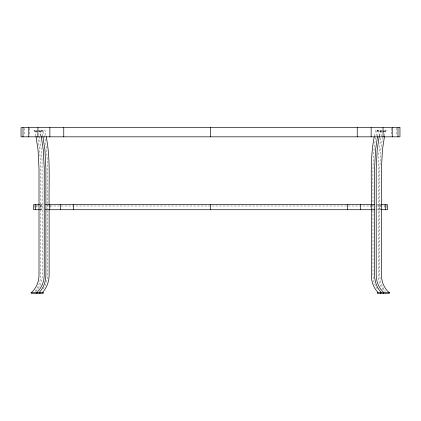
<?xml version="1.0" encoding="UTF-8"?>
<svg xmlns="http://www.w3.org/2000/svg" width="421" height="421" viewBox="0 0 421 421"><rect width="100%" height="100%" fill="white"/><g stroke="black" fill="none" stroke-linecap="round" stroke-linejoin="round"><path stroke-width="0.32" stroke-dasharray="2.1 1.58" d="M374.395 136.004L375.479 130.336L386.325 130.336L386.257 131.199L377.027 131.015L386.257 131.199M377.774 131.199L377.848 130.336M377.648 136.004L378.732 130.336M379.347 135.883L380.279 131.015L381.026 131.199L381.094 130.336M379.626 136.004L380.705 130.336M382.257 131.015C379.579 143.408 378.195 156.065 378.2 168.747L378.2 275.076C378.263 281.039 380.352 287.122 384.626 291.374M382.636 137.262L380.773 149.797L379.81 168.721L379.81 275.15C379.858 280.923 381.726 286.685 385.326 291.232M383.599 132.226L383.957 130.336M384.578 135.883L385.562 130.336M35.138 291.232C38.737 286.685 40.6 280.923 40.653 275.15L40.653 168.721L39.69 149.797L37.827 137.262M43.121 288.922C46.063 284.954 47.415 279.981 47.489 275.076L47.489 209.442M35.838 291.374C40.111 287.122 42.2 281.039 42.263 275.076L42.042 159.364L41.311 150.023L38.9 134.667M34.206 131.199L43.431 131.015L34.206 131.199L34.138 130.336L44.984 130.336L46.068 136.004M39.984 204.664L43.816 204.664M376.574 204.664L380.431 204.664M36.474 205.99L43.673 205.99M46.889 205.99L49.468 205.99M50.11 205.99L370.89 205.99M371.532 205.99L373.464 205.99M376.684 205.99L384.526 205.99M39.984 209.716L43.816 209.716M376.574 209.716L380.431 209.716M377.342 288.922C374.395 284.954 373.048 279.981 372.969 275.076L372.969 209.442M42.684 131.199L42.616 130.336M41.732 130.336L42.816 136.004M41.111 135.883L40.184 131.015L39.437 131.199L39.363 130.336M39.753 130.336L40.837 136.004M36.501 130.336L37.343 134.741M35.885 135.883L34.901 130.336M396.819 128.289L396.819 135.509M391.183 128.289L391.183 135.509M386.32 205.295L386.32 209.084M384.526 205.295L384.526 209.084M380.237 204.664L380.237 209.716M379.263 204.664L379.263 209.716M377.079 130.336L377.079 130.736C371.464 154.596 373.174 179.262 372.969 203.532M372.969 204.19L372.969 208.784M370.89 205.295L370.89 209.084M50.11 205.295L50.11 209.084M47.489 203.532C47.289 179.262 48.999 154.596 43.379 130.736L43.379 130.336M47.489 204.19L47.489 208.784M41.737 204.664L41.737 209.716M40.763 204.664L40.763 209.716M36.474 205.295L36.474 209.084M34.68 205.295L34.68 209.084M29.817 128.289L29.817 135.509M24.181 128.289L24.181 135.509"/><path stroke-width="0.63" d="M374.274 136.63C369.775 159.085 371.78 182.135 371.327 204.853M377.526 136.63L375.543 149.797L374.579 168.721L374.579 275.15C374.664 281.391 376.774 287.764 381.126 292.327M379.232 136.493L377.174 150.023L376.221 168.747L376.221 275.076C376.242 281.502 378.779 287.943 383.542 292.327L383.542 293.369M384.462 136.493L382.405 150.023L381.447 168.747L381.447 275.076C381.473 281.502 384.01 287.943 388.772 292.327M31.691 292.327C36.453 287.943 38.99 281.502 39.011 275.076L39.011 168.747L38.058 150.023L36.001 136.493M39.337 292.327C43.689 287.764 45.8 281.391 45.878 275.15L45.878 168.721L44.915 149.797L42.937 136.63M42.584 292.327C46.941 287.764 49.047 281.391 49.131 275.15L49.131 209.453M39.569 204.664L33.554 204.664L33.554 209.716L39.569 209.716M45.605 204.664L374.753 204.664M381.016 204.664L387.446 204.664L387.446 209.716L381.016 209.716M45.605 209.716L374.753 209.716M377.874 292.327C373.522 287.764 371.411 281.391 371.327 275.15L371.327 209.453M46.184 136.63C50.688 159.085 48.683 182.135 49.131 204.853M41.226 136.493L43.289 150.023L44.242 168.747L44.242 275.076C44.216 281.502 41.684 287.943 36.916 292.327L36.916 293.369M397.987 127.631L397.987 136.825M392.23 127.631L392.23 136.825M385.615 204.664L385.615 209.716M383.073 127.631L383.073 136.825M380.552 292.327L380.552 293.369M371.685 204.664L371.685 209.716M371.138 127.631L371.138 136.825M360.539 204.664L360.539 209.716M357.24 127.631L357.24 136.825M347.557 204.664L347.557 209.716M210.5 127.631L210.5 136.825M210.5 204.664L210.5 209.716M73.443 204.664L73.443 209.716M63.76 127.631L63.76 136.825M60.461 204.664L60.461 209.716M49.862 127.631L49.862 136.825M49.315 204.664L49.315 209.716M39.906 292.327L39.906 293.369M37.927 127.631L37.927 136.825M35.385 204.664L35.385 209.716M28.77 127.631L28.77 136.825M23.013 127.631L23.013 136.825M399.95 127.631L21.05 127.631L21.05 136.825L399.95 136.825L399.95 127.631M43.158 292.327L31.117 292.327L31.117 293.369L43.158 293.369L43.158 292.327M389.346 292.327L377.305 292.327L377.305 293.369L389.346 293.369L389.346 292.327"/></g></svg>
